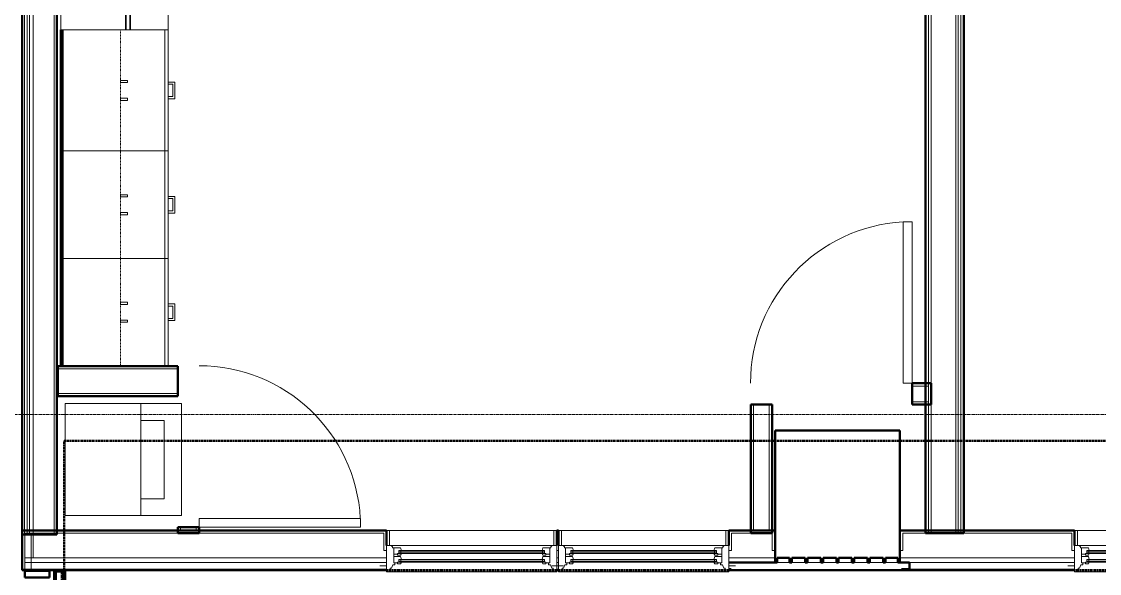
# Model space of a CAD drawing. Header units: inches. Extents: x -4218 to -1830, y 9767 to 12426.
# Drawn here: x -3410.4 to -3169.8, y 11246.7 to 11369.9 of the extents above; entities that cross this region are included whole.
import ezdxf

# ---------------------------------------------------------------- set-up
doc = ezdxf.new("R2010")
doc.units = ezdxf.units.IN
doc.header["$MEASUREMENT"] = 0
for name, pattern in [('Dash', [0.25, 0.125, -0.125]), ('Dash 1_16_', [0.125, 0.0625, -0.0625]), ('Grid Line 1_2_', [0.875, 0.5, -0.125, 0.125, -0.125])]:
    doc.linetypes.add(name, pattern=pattern)
for name, color, linetype, lineweight in [('0-1', 7, 'Continuous', 5), ('0-2', 252, 'Continuous', 9), ('A-DOOR-1', 10, 'Continuous', 9), ('A-DOOR-2', 50, 'Continuous', 20), ('A-FLOR-4', 192, 'Continuous', 9), ('A-GENM', 5, 'Continuous', 9), ('A-GENM-6', 5, 'Continuous', 50), ('A-GLAZ-1', 151, 'Continuous', 9), ('A-GLAZ-2', 151, 'Continuous', 20), ('A-GLAZ-3', 151, 'Continuous', 50), ('A-GLAZ-CWMG', 51, 'Continuous', 9), ('A-GLAZ-CWMG-1', 51, 'Continuous', 50), ('A-WALL', 113, 'Continuous', 13), ('A-WALL-1', 7, 'Continuous', 50), ('A-WALL-2', 250, 'Continuous', 13), ('A-WALL-3', 253, 'Continuous', 9), ('A-WALL-4', 252, 'Continuous', 9), ('A-WALL-7', 113, 'Continuous', 9), ('A-WALL-8', 113, 'Continuous', 50), ('C-PROP-LINE-1', 91, 'Dash 1_16_', 50), ('I-WALL-1', 7, 'Continuous', 50), ('P-SANR-FIXT-1', 10, 'Continuous', 9), ('Q-CASE-1', 253, 'Continuous', 9), ('Q-CASE-2', 252, 'Continuous', 9), ('Q-CASE-3', 10, 'Continuous', 9), ('Q-CASE-4', 10, 'Dash', 9), ('Q-CASE-5', 254, 'Continuous', 9), ('S-GRID-1', 1, 'Grid Line 1_2_', 9)]:
    doc.layers.add(name, color=color, linetype=linetype, lineweight=lineweight)

# ---------------------------------------------------------------- blocks, each defined once
blk = doc.blocks.new('SWING - SINGLE - FLUSH - 36_ x 80_ - OFFSET PIVOT DOOR AT MAGIC PAK AND WASHER_DRYER-3199414-BACKGROUND - 2ND FLOOR')
at = {"layer": 'A-DOOR-1'}
blk.add_arc((18, 2.37), 36.07, 93.1789, 180, dxfattribs=at)
at = {"layer": 'A-DOOR-2'}
for p, q in [((16, 2.37), (16, 38.39)), ((18, 38.39), (16, 38.39)), ((18, 2.37), (18, 38.39)), ((18, 2.37), (16, 2.37))]:
    blk.add_line(p, q, dxfattribs=at)
blk = doc.blocks.new('Stacked Washer and Dryer - 26_x25_ - Private-1352637-BACKGROUND - 2ND FLOOR')
at = {"layer": 'P-SANR-FIXT-1'}
for p, q in [((0, 12.5), (26, 12.5)), ((0, 12.5), (0, -12.5)), ((16.90625, 12.5), (16.90625, -12.5)), ((26, 12.5), (26, -12.5)), ((16.90625, 8.75), (22.09375, 8.75)), ((22.09375, 8.75), (22.09375, -8.75)), ((22.09375, -8.75), (16.90625, -8.75)), ((26, -12.5), (0, -12.5))]:
    blk.add_line(p, q, dxfattribs=at)
blk = doc.blocks.new('30quot_MicrowaveVent_11166 - 70cm miele oven-2322118-BACKGROUND - 2ND FLOOR')
at = {"layer": 'Q-CASE-3'}
for p, q in [((-14.2, -14.49), (-14.2, 0)), ((15.68, 0), (-14.2, 0)), ((15.68, 0), (15.68, -14.49)), ((15.68, -14.49), (-14.2, -14.49)), ((-14.2, -14.61), (15.68, -14.61)), ((-14.2, -15.39), (-14.2, -14.61)), ((-14.2, -15.6), (-14.2, -15.39)), ((-14.2, -15.39), (15.68, -15.39)), ((-14.2, -15.6), (15.68, -15.6)), ((7.69, -16.55), (7.69, -15.63)), ((7.69, -16.6), (8.88, -16.6)), ((8.88, -15.63), (8.88, -16.55)), ((15.68, -14.61), (15.68, -15.39)), ((15.68, -15.39), (15.68, -15.6))]:
    blk.add_line(p, q, dxfattribs=at)
blk = doc.blocks.new('Base Cabinet 3 Drawer 230 - Base Cabinet 3 Drawer 230 27_-V171-BACKGROUND - 2ND FLOOR')
at = {"layer": 'Q-CASE-1'}
for p, q in [((-12.76, -0.38), (-12.76, 0)), ((-12.76, 0), (14.24, 0)), ((-1.14, -24), (-0.64, -24)), ((2.61, -24), (2.11, -24))]:
    blk.add_line(p, q, dxfattribs=at)
at = {"layer": 'Q-CASE-2'}
for p, q in [((-12.76, -23.25), (-12.76, -0.38)), ((14.24, -14.49), (14.24, -14.61)), ((14.24, -15.6), (14.24, -23.25)), ((-12.76, -23.25), (-12.76, -24)), ((14.24, -23.25), (-12.76, -23.25)), ((-12.76, -24), (14.24, -24)), ((-1.14, -24), (-0.64, -24)), ((2.61, -24), (2.11, -24)), ((14.24, -24), (14.24, -23.25))]:
    blk.add_line(p, q, dxfattribs=at)
at = {"layer": 'Q-CASE-3'}
for p, q in [((-1.14, -24), (-1.14, -25.5)), ((-0.64, -25), (-0.64, -24)), ((2.11, -24), (2.11, -25)), ((2.61, -25.5), (2.61, -24)), ((-1.14, -25.5), (2.61, -25.5)), ((2.11, -25), (-0.64, -25))]:
    blk.add_line(p, q, dxfattribs=at)
at = {"layer": 'Q-CASE-5'}
for p, q in [((-1.14, -24), (-0.64, -24)), ((2.61, -24), (2.11, -24))]:
    blk.add_line(p, q, dxfattribs=at)
blk = doc.blocks.new('Base Cabinet 3 Drawer 230 - Base Cabinet 3 Drawer 230 24_-V172-BACKGROUND - 2ND FLOOR')
at = {"layer": 'Q-CASE-1'}
for p, q in [((-11.26, -0.38), (-11.26, 0)), ((-11.26, 0), (12.74, 0)), ((12.74, 0), (12.74, -0.38)), ((-1.14, -24), (-0.64, -24)), ((2.61, -24), (2.11, -24))]:
    blk.add_line(p, q, dxfattribs=at)
at = {"layer": 'Q-CASE-2'}
for p, q in [((-11.26, -23.25), (-11.26, -0.38)), ((12.74, -0.38), (12.74, -23.25)), ((-11.26, -23.25), (-11.26, -24)), ((12.74, -23.25), (-11.26, -23.25)), ((-11.26, -24), (12.74, -24)), ((-1.14, -24), (-0.64, -24)), ((2.61, -24), (2.11, -24)), ((12.74, -24), (12.74, -23.25))]:
    blk.add_line(p, q, dxfattribs=at)
at = {"layer": 'Q-CASE-3'}
for p, q in [((-1.14, -24), (-1.14, -25.5)), ((-0.64, -25), (-0.64, -24)), ((2.11, -24), (2.11, -25)), ((2.61, -25.5), (2.61, -24)), ((-1.14, -25.5), (2.61, -25.5)), ((2.11, -25), (-0.64, -25))]:
    blk.add_line(p, q, dxfattribs=at)
at = {"layer": 'Q-CASE-5'}
for p, q in [((-1.14, -24), (-0.64, -24)), ((2.61, -24), (2.11, -24))]:
    blk.add_line(p, q, dxfattribs=at)
blk = doc.blocks.new('Base Cabinet 3 Drawer 230 - Base Cabinet 3 Drawer 230 24_-V175-BACKGROUND - 2ND FLOOR')
at = {"layer": 'Q-CASE-1'}
for p, q in [((-0.64, 24), (-1.14, 24)), ((2.11, 24), (2.61, 24)), ((12.74, 24), (12.74, 23.25)), ((12.74, 0.38), (12.74, 23.25)), ((-11.26, 0.38), (-11.26, 0)), ((-11.26, 0), (12.74, 0))]:
    blk.add_line(p, q, dxfattribs=at)
at = {"layer": 'Q-CASE-2'}
for p, q in [((-11.26, 24), (12.74, 24)), ((-11.26, 23.25), (-11.26, 24)), ((12.74, 23.25), (-11.26, 23.25)), ((-11.26, 23.25), (-11.26, 0.38)), ((-0.64, 24), (-1.14, 24)), ((2.11, 24), (2.61, 24))]:
    blk.add_line(p, q, dxfattribs=at)
at = {"layer": 'Q-CASE-3'}
for p, q in [((2.61, 25.5), (-1.14, 25.5)), ((-1.14, 25.5), (-1.14, 24)), ((-0.64, 24), (-0.64, 25)), ((-0.64, 25), (2.11, 25)), ((2.11, 25), (2.11, 24)), ((2.61, 24), (2.61, 25.5))]:
    blk.add_line(p, q, dxfattribs=at)
at = {"layer": 'Q-CASE-5'}
for p, q in [((-0.64, 24), (-1.14, 24)), ((2.11, 24), (2.61, 24)), ((12.74, 0), (12.74, 0.38))]:
    blk.add_line(p, q, dxfattribs=at)
blk = doc.blocks.new('300 Series Wall Hung Cabinet_302 - 27_ X 24_-2766376-BACKGROUND - 2ND FLOOR')
at = {"layer": 'Q-CASE-3'}
for p, q in [((-1.76, 14.69), (-2.25, 14.69)), ((-2.25, 14.69), (-2.25, 13.19)), ((-1.76, 13.19), (-1.76, 14.69)), ((2.24, 14.69), (1.75, 14.69)), ((1.75, 14.69), (1.75, 13.19)), ((2.24, 13.19), (2.24, 14.69)), ((-1.76, 13.19), (-2.25, 13.19)), ((2.24, 13.19), (1.75, 13.19))]:
    blk.add_line(p, q, dxfattribs=at)
at = {"layer": 'Q-CASE-4'}
for p, q in [((-13.5, 0.19), (-13.5, 13.19)), ((-13.5, 13.19), (13.5, 13.19)), ((13.5, 13.19), (13.5, 0.19)), ((13.5, 0.19), (-13.5, 0.19))]:
    blk.add_line(p, q, dxfattribs=at)
blk = doc.blocks.new('300 Series Wall Hung Cabinet_302 - 24_ X 24_-2588623-BACKGROUND - 2ND FLOOR')
at = {"layer": 'Q-CASE-3'}
for p, q in [((-2.25, -13.19), (-1.76, -13.19)), ((-2.25, -13.19), (-2.25, -14.69)), ((-1.76, -14.69), (-1.76, -13.19)), ((1.75, -13.19), (2.24, -13.19)), ((1.75, -13.19), (1.75, -14.69)), ((2.24, -14.69), (2.24, -13.19)), ((-2.25, -14.69), (-1.76, -14.69)), ((1.75, -14.69), (2.24, -14.69))]:
    blk.add_line(p, q, dxfattribs=at)
at = {"layer": 'Q-CASE-4'}
for p, q in [((12, -0.19), (-12, -0.19)), ((-12, -0.19), (-12, -13.19)), ((12, -13.19), (12, -0.19)), ((-12, -13.19), (12, -13.19))]:
    blk.add_line(p, q, dxfattribs=at)
blk = doc.blocks.new('300 Series Wall Hung Cabinet_302 - 24_ X 24_-2590484-BACKGROUND - 2ND FLOOR')
at = {"layer": 'Q-CASE-3'}
for p, q in [((-1.76, 14.69), (-2.25, 14.69)), ((-2.25, 14.69), (-2.25, 13.19)), ((-1.76, 13.19), (-1.76, 14.69)), ((2.24, 14.69), (1.75, 14.69)), ((1.75, 14.69), (1.75, 13.19)), ((2.24, 13.19), (2.24, 14.69)), ((-1.76, 13.19), (-2.25, 13.19)), ((2.24, 13.19), (1.75, 13.19))]:
    blk.add_line(p, q, dxfattribs=at)
at = {"layer": 'Q-CASE-4'}
for p, q in [((-12, 0.19), (-12, 13.19)), ((-12, 13.19), (12, 13.19)), ((12, 13.19), (12, 0.19)), ((12, 0.19), (-12, 0.19))]:
    blk.add_line(p, q, dxfattribs=at)
blk = doc.blocks.new('CTR - 1st Phase - Unit Layouts_rvt-1-BACKGROUND - 2ND FLOOR')
at = {"layer": 'A-WALL-1'}
for p, q in [((-3401.67, 11367.98), (-3401.67, 11292.98)), ((-3401.3, 11292.98), (-3401.3, 11367.98)), ((-3375.55, 11292.98), (-3402.3, 11292.98)), ((-3402.3, 11292.98), (-3402.3, 11286.23)), ((-3401.67, 11292.98), (-3401.3, 11292.98)), ((-3375.55, 11286.23), (-3375.55, 11292.98)), ((-3207.32, 11289.14), (-3211.6, 11289.14)), ((-3211.6, 11289.14), (-3211.6, 11284.39)), ((-3207.32, 11288.51), (-3207.32, 11289.14)), ((-3207.32, 11285.01), (-3207.32, 11288.51)), ((-3402.3, 11286.23), (-3375.55, 11286.23)), ((-3207.32, 11284.39), (-3207.32, 11285.01)), ((-3242.85, 11284.39), (-3247.6, 11284.39)), ((-3247.6, 11284.39), (-3247.6, 11255.64)), ((-3242.85, 11255.64), (-3242.85, 11284.39)), ((-3211.6, 11284.39), (-3207.32, 11284.39)), ((-3370.8, 11256.98), (-3375.55, 11256.98)), ((-3375.55, 11256.98), (-3375.55, 11255.64)), ((-3370.8, 11255.64), (-3370.8, 11256.98)), ((-3375.55, 11255.64), (-3374.92, 11255.64)), ((-3374.92, 11255.64), (-3371.42, 11255.64)), ((-3371.42, 11255.64), (-3370.8, 11255.64)), ((-3247.6, 11255.64), (-3246.97, 11255.64)), ((-3246.97, 11255.64), (-3243.47, 11255.64)), ((-3243.47, 11255.64), (-3242.85, 11255.64))]:
    blk.add_line(p, q, dxfattribs=at)
at = {"layer": 'A-WALL-2'}
for p, q in [((-3402.3, 11292.36), (-3375.55, 11292.36)), ((-3207.95, 11288.51), (-3211.6, 11288.51)), ((-3207.95, 11285.01), (-3207.95, 11288.51)), ((-3402.3, 11286.86), (-3375.55, 11286.86)), ((-3207.95, 11285.01), (-3211.6, 11285.01)), ((-3246.97, 11284.39), (-3246.97, 11256.27)), ((-3243.47, 11284.39), (-3243.47, 11256.27)), ((-3374.92, 11256.98), (-3374.92, 11256.27)), ((-3374.92, 11256.27), (-3371.42, 11256.27)), ((-3371.42, 11256.98), (-3371.42, 11256.27)), ((-3246.97, 11256.27), (-3243.47, 11256.27))]:
    blk.add_line(p, q, dxfattribs=at)
at = {"layer": 'A-WALL-3'}
blk.add_line((-3401.3, 11292.98), (-3401.67, 11292.98), dxfattribs=at)
at = {"layer": 'A-WALL-4'}
for p, q in [((-3401.67, 11367.98), (-3401.67, 11292.98)), ((-3401.3, 11292.98), (-3401.3, 11367.98))]:
    blk.add_line(p, q, dxfattribs=at)
at = {"layer": 'A-WALL-7'}
for p, q in [((-3377.67, 11292.98), (-3377.67, 11423.24)), ((-3377.67, 11423.24), (-3377.67, 11292.98)), ((-3401.67, 11367.98), (-3401.67, 11292.98)), ((-3401.67, 11292.98), (-3401.67, 11367.98)), ((-3401.67, 11292.98), (-3401.3, 11292.98)), ((-3401.3, 11292.98), (-3401.67, 11292.98)), ((-3401.3, 11292.98), (-3377.67, 11292.98)), ((-3377.67, 11292.98), (-3401.3, 11292.98))]:
    blk.add_line(p, q, dxfattribs=at)
at = {"layer": '0-2'}
for name, p, rotation in [('30quot_MicrowaveVent_11166 - 70cm miele oven-2322118-BACKGROUND - 2ND FLOOR', (-3401.67, 11382.18), 90.00000000000742), ('Base Cabinet 3 Drawer 230 - Base Cabinet 3 Drawer 230 27_-V171-BACKGROUND - 2ND FLOOR', (-3401.67, 11353.74), 89.99999999996197), ('300 Series Wall Hung Cabinet_302 - 27_ X 24_-2766376-BACKGROUND - 2ND FLOOR', (-3401.49, 11354.48), 270.0000000000061), ('Base Cabinet 3 Drawer 230 - Base Cabinet 3 Drawer 230 24_-V172-BACKGROUND - 2ND FLOOR', (-3401.67, 11328.24), 89.99999999996197), ('300 Series Wall Hung Cabinet_302 - 24_ X 24_-2588623-BACKGROUND - 2ND FLOOR', (-3401.49, 11328.98), 90.00000000000617), ('Base Cabinet 3 Drawer 230 - Base Cabinet 3 Drawer 230 24_-V175-BACKGROUND - 2ND FLOOR', (-3401.67, 11305.72), 270.0000000000516), ('300 Series Wall Hung Cabinet_302 - 24_ X 24_-2590484-BACKGROUND - 2ND FLOOR', (-3401.49, 11304.98), 270.0000000000061), ('SWING - SINGLE - FLUSH - 36_ x 80_ - OFFSET PIVOT DOOR AT MAGIC PAK AND WASHER_DRYER-3199414-BACKGROUND - 2ND FLOOR', (-3373.17, 11274.98), 269.9999999999608)]:
    blk.add_blockref(name, p, dxfattribs=dict(at, rotation=rotation))
for name, p in [('SWING - SINGLE - FLUSH - 36_ x 80_ - OFFSET PIVOT DOOR AT MAGIC PAK AND WASHER_DRYER-3199414-BACKGROUND - 2ND FLOOR', (-3229.6, 11286.76)), ('Stacked Washer and Dryer - 26_x25_ - Private-1352637-BACKGROUND - 2ND FLOOR', (-3400.71, 11272.08))]:
    blk.add_blockref(name, p, dxfattribs=at)
blk = doc.blocks.new('CTR - 1st Phase - Common Walls_rvt-1-BACKGROUND - 2ND FLOOR')
at = {"layer": 'A-WALL-2'}
for p, q in [((-3409.8, 11647.86), (-3409.8, 11255.36)), ((-3409.17, 11647.24), (-3409.17, 11255.36)), ((-3408.67, 11646.74), (-3408.67, 11255.36)), ((-3403.17, 11641.24), (-3403.17, 11255.36)), ((-3207.95, 11255.64), (-3207.95, 11622.61)), ((-3207.32, 11255.64), (-3207.32, 11622.61)), ((-3201.82, 11255.64), (-3201.82, 11622.61)), ((-3201.32, 11255.64), (-3201.32, 11622.61)), ((-3200.7, 11255.64), (-3200.7, 11622.61))]:
    blk.add_line(p, q, dxfattribs=at)
at = {"layer": 'I-WALL-1'}
for p, q in [((-3410.3, 11648.36), (-3410.3, 11255.36)), ((-3402.55, 11255.36), (-3402.55, 11640.61)), ((-3208.57, 11622.61), (-3208.57, 11255.64)), ((-3200.07, 11255.64), (-3200.07, 11520.49)), ((-3410.3, 11255.36), (-3402.55, 11255.36)), ((-3208.57, 11255.64), (-3200.07, 11255.64))]:
    blk.add_line(p, q, dxfattribs=at)
blk = doc.blocks.new('Window-Double_Hung-Andersen-400_Series-Tilt_Wash - DOUBLE HUNG - REVERSE COTTAGE - 2ND FLOOR-2888385-BACKGROUND - 2ND FLOOR')
at = {"layer": 'A-GLAZ-1'}
for p, q in [((-16.29, 2.5), (-15.7, 2.5)), ((-15.82, 2.5), (-15.82, 2.12)), ((-15.7, 2.62), (15.7, 2.62)), ((-15.7, 2.5), (15.7, 2.5)), ((16.29, 2.5), (15.7, 2.5)), ((15.82, 2.5), (15.82, 2.12)), ((-16.29, 2.12), (-15.7, 2.12)), ((-16.29, 0.56), (-15.7, 0.56)), ((-16.29, 0.19), (-15.7, 0.19)), ((-15.82, 0.56), (-15.82, 0.19)), ((-15.7, 2.12), (15.7, 2.12)), ((-15.7, 2), (15.7, 2)), ((-15.7, 0.69), (15.7, 0.69)), ((-15.7, 0.56), (15.7, 0.56)), ((-15.7, 0.19), (15.7, 0.19)), ((-15.7, 0.06), (15.7, 0.06)), ((16.29, 2.12), (15.7, 2.12)), ((16.29, 0.56), (15.7, 0.56)), ((16.29, 0.19), (15.7, 0.19)), ((15.82, 0.56), (15.82, 0.19)), ((18.95, -1.06), (-18.95, -1.06)), ((-18.95, -1.06), (-18.95, -4.44)), ((-18.32, -1.06), (-18.32, -4.44)), ((18.32, -1.06), (18.32, -4.44)), ((18.95, -4.44), (18.95, -1.06)), ((-19.01, -3.94), (-19.01, -2.44)), ((-19.01, -2.44), (-18.95, -2.44)), ((-18.95, -3.94), (-19.01, -3.94)), ((-18.95, -4.44), (18.95, -4.44)), ((18.95, -2.44), (19.01, -2.44)), ((19.01, -3.94), (18.95, -3.94)), ((19.01, -2.44), (19.01, -3.94))]:
    blk.add_line(p, q, dxfattribs=at)
at = {"layer": 'A-GLAZ-2'}
for p, q in [((-19.01, 3.44), (-20.51, 3.44)), ((19.01, 4.81), (-19.01, 4.81)), ((-19.01, 4.81), (-19.01, -1.06)), ((-18.2, 4.81), (-18.2, 4)), ((-18.2, 4), (-17.92, 4)), ((-17.92, 4), (-17.61, 3.19)), ((-17.61, 3.19), (-17.14, 3.19)), ((-17.42, 2.75), (-16.57, 2.75)), ((-17.42, 2.75), (-17.42, -0.56)), ((-17.14, 3.19), (-17.14, 2.75)), ((-15.86, 2.97), (-16.57, 2.97)), ((-16.57, 2.62), (-16.57, 2.97)), ((-15.7, 2.62), (-16.57, 2.62)), ((-16.29, 2.62), (-16.29, 2)), ((-15.86, 2.97), (-15.7, 2.62)), ((15.86, 2.97), (15.7, 2.62)), ((15.7, 2.62), (16.57, 2.62)), ((15.86, 2.97), (16.57, 2.97)), ((16.29, 2.62), (16.29, 2)), ((16.57, 2.62), (16.57, 2.97)), ((17.42, 2.75), (16.57, 2.75)), ((17.14, 3.19), (17.14, 2.75)), ((17.61, 3.19), (17.14, 3.19)), ((17.42, 2.75), (17.42, -0.56)), ((17.92, 4), (17.61, 3.19)), ((18.2, 4), (17.92, 4)), ((18.2, 4.81), (18.2, 4)), ((19.01, -1.06), (19.01, 4.81)), ((19.01, 3.44), (20.51, 3.44)), ((-17.42, 1.37), (-15.86, 1.37)), ((-17.42, 0.81), (-16.57, 0.81)), ((-15.86, 1.03), (-16.57, 1.03)), ((-16.57, 0.69), (-16.57, 1.03)), ((-15.7, 0.69), (-16.57, 0.69)), ((-15.7, 2), (-16.29, 2)), ((-16.29, 0.69), (-16.29, 0.06)), ((-15.7, 0.06), (-16.29, 0.06)), ((-15.86, 1.37), (-15.7, 2)), ((-15.86, 1.03), (-15.7, 0.69)), ((-15.86, -0.56), (-15.7, 0.06)), ((15.7, 2), (16.29, 2)), ((15.86, 1.37), (15.7, 2)), ((15.86, 1.03), (15.7, 0.69)), ((15.7, 0.69), (16.57, 0.69)), ((15.7, 0.06), (16.29, 0.06)), ((15.86, -0.56), (15.7, 0.06)), ((17.42, 1.37), (15.86, 1.37)), ((15.86, 1.03), (16.57, 1.03)), ((16.29, 0.69), (16.29, 0.06)), ((16.57, 0.69), (16.57, 1.03)), ((17.42, 0.81), (16.57, 0.81)), ((-19.01, -1.06), (19.01, -1.06)), ((-17.67, -0.78), (-18, -1.06)), ((-17.67, -0.78), (-17.67, -0.56)), ((-17.67, -0.56), (-15.86, -0.56)), ((17.67, -0.56), (15.86, -0.56)), ((17.67, -0.78), (17.67, -0.56)), ((17.67, -0.78), (18, -1.06))]:
    blk.add_line(p, q, dxfattribs=at)
blk = doc.blocks.new('Window-Double_Hung-Andersen-400_Series-Tilt_Wash - DOUBLE HUNG - REVERSE COTTAGE - 2ND FLOOR-2888466-BACKGROUND - 2ND FLOOR')
at = {"layer": 'A-GLAZ-1'}
for p, q in [((-19.01, 2.44), (-19.01, 3.94)), ((-19.01, 3.94), (-18.95, 3.94)), ((-18.95, 2.44), (-19.01, 2.44)), ((-18.95, 4.44), (18.95, 4.44)), ((-18.95, 1.06), (-18.95, 4.44)), ((-18.32, 1.06), (-18.32, 4.44)), ((18.32, 1.06), (18.32, 4.44)), ((18.95, 4.44), (18.95, 1.06)), ((18.95, 3.94), (19.01, 3.94)), ((19.01, 2.44), (18.95, 2.44)), ((19.01, 3.94), (19.01, 2.44)), ((18.95, 1.06), (-18.95, 1.06)), ((-16.29, -0.19), (-15.7, -0.19)), ((-16.29, -0.56), (-15.7, -0.56)), ((-16.29, -2.13), (-15.7, -2.13)), ((-15.82, -0.56), (-15.82, -0.19)), ((-15.82, -2.5), (-15.82, -2.13)), ((-15.7, -0.06), (15.7, -0.06)), ((-15.7, -0.19), (15.7, -0.19)), ((-15.7, -0.56), (15.7, -0.56)), ((-15.7, -0.69), (15.7, -0.69)), ((-15.7, -2), (15.7, -2)), ((-15.7, -2.13), (15.7, -2.13)), ((16.29, -0.19), (15.7, -0.19)), ((16.29, -0.56), (15.7, -0.56)), ((16.29, -2.13), (15.7, -2.13)), ((15.82, -0.56), (15.82, -0.19)), ((15.82, -2.5), (15.82, -2.13)), ((-16.29, -2.5), (-15.7, -2.5)), ((-15.7, -2.5), (15.7, -2.5)), ((-15.7, -2.63), (15.7, -2.63)), ((16.29, -2.5), (15.7, -2.5))]:
    blk.add_line(p, q, dxfattribs=at)
at = {"layer": 'A-GLAZ-2'}
for p, q in [((-19.01, 1.06), (19.01, 1.06)), ((-19.01, -4.81), (-19.01, 1.06)), ((-17.67, 0.78), (-18, 1.06)), ((-17.67, 0.78), (-17.67, 0.56)), ((-17.67, 0.56), (-15.86, 0.56)), ((-17.42, -2.75), (-17.42, 0.56)), ((-15.86, 0.56), (-15.7, -0.06)), ((15.86, 0.56), (15.7, -0.06)), ((17.67, 0.56), (15.86, 0.56)), ((17.42, -2.75), (17.42, 0.56)), ((17.67, 0.78), (18, 1.06)), ((17.67, 0.78), (17.67, 0.56)), ((19.01, 1.06), (19.01, -4.81)), ((-17.42, -0.81), (-16.57, -0.81)), ((-17.42, -1.38), (-15.86, -1.38)), ((-16.57, -0.69), (-16.57, -1.03)), ((-15.7, -0.69), (-16.57, -0.69)), ((-15.86, -1.03), (-16.57, -1.03)), ((-16.29, -0.69), (-16.29, -0.06)), ((-15.7, -0.06), (-16.29, -0.06)), ((-16.29, -2.63), (-16.29, -2)), ((-15.7, -2), (-16.29, -2)), ((-15.86, -1.03), (-15.7, -0.69)), ((-15.86, -1.38), (-15.7, -2)), ((15.7, -0.06), (16.29, -0.06)), ((15.86, -1.03), (15.7, -0.69)), ((15.7, -0.69), (16.57, -0.69)), ((15.86, -1.38), (15.7, -2)), ((15.7, -2), (16.29, -2)), ((15.86, -1.03), (16.57, -1.03)), ((17.42, -1.38), (15.86, -1.38)), ((16.29, -0.69), (16.29, -0.06)), ((16.29, -2.63), (16.29, -2)), ((16.57, -0.69), (16.57, -1.03)), ((17.42, -0.81), (16.57, -0.81)), ((-19.01, -3.44), (-20.51, -3.44)), ((19.01, -4.81), (-19.01, -4.81)), ((-18.2, -4), (-17.92, -4)), ((-18.2, -4.81), (-18.2, -4)), ((-17.92, -4), (-17.61, -3.19)), ((-17.61, -3.19), (-17.14, -3.19)), ((-17.42, -2.75), (-16.57, -2.75)), ((-17.14, -3.19), (-17.14, -2.75)), ((-16.57, -2.63), (-16.57, -2.97)), ((-15.7, -2.63), (-16.57, -2.63)), ((-15.86, -2.97), (-16.57, -2.97)), ((-15.86, -2.97), (-15.7, -2.63)), ((15.86, -2.97), (15.7, -2.63)), ((15.7, -2.63), (16.57, -2.63)), ((15.86, -2.97), (16.57, -2.97)), ((16.57, -2.63), (16.57, -2.97)), ((17.42, -2.75), (16.57, -2.75)), ((17.14, -3.19), (17.14, -2.75)), ((17.61, -3.19), (17.14, -3.19)), ((17.92, -4), (17.61, -3.19)), ((18.2, -4), (17.92, -4)), ((18.2, -4.81), (18.2, -4)), ((19.01, -3.44), (20.51, -3.44))]:
    blk.add_line(p, q, dxfattribs=at)
blk = doc.blocks.new('Rectangular Mullion - Profile_Polycarbonate_Upper and left-2704980-BACKGROUND - 2ND FLOOR')
at = {"layer": 'A-GLAZ-CWMG-1'}
for p, q in [((-2.75, 1.29), (0, 1.29)), ((-2.75, 0.79), (-2.75, 1.29)), ((-2.5, 0.79), (-2.75, 0.79)), ((-0.06, 1.22), (-2.69, 1.22)), ((-2.69, 1.22), (-2.69, 0.85)), ((-2.69, 0.85), (-2.5, 0.85)), ((-2.5, 0.85), (-2.5, 0.79)), ((-0.06, -1.15), (-0.06, 1.22)), ((0, 1.29), (0, -1.21)), ((-2.75, -1.21), (-2.75, -0.79)), ((-2.75, -0.79), (-2.5, -0.79)), ((0, -1.21), (-2.75, -1.21)), ((-2.5, -0.85), (-2.69, -0.85)), ((-2.69, -0.85), (-2.69, -1.15)), ((-2.69, -1.15), (-0.06, -1.15)), ((-2.5, -0.79), (-2.5, -0.85))]:
    blk.add_line(p, q, dxfattribs=at)
blk = doc.blocks.new('V-Series_EWC4_SPVU_RFA_2015 - 2ND AND 3RD FLOOR-2226480-BACKGROUND - 2ND FLOOR')
at = {"layer": 'A-GENM'}
for p, q in [((-3858.97, 11732.03), (-3858.97, 11734.83)), ((-3858.97, 11728.55), (-3858.97, 11731.53)), ((-3858.97, 11725.06), (-3858.97, 11728.05)), ((-3858.97, 11721.58), (-3858.97, 11724.56)), ((-3858.97, 11718.09), (-3858.97, 11721.08)), ((-3858.97, 11714.61), (-3858.97, 11717.59)), ((-3858.97, 11711.12), (-3858.97, 11714.11)), ((-3858.97, 11707.83), (-3858.97, 11710.62))]:
    blk.add_line(p, q, dxfattribs=at)
at = {"layer": 'A-GENM-6'}
for p, q in [((-3829.54, 11735.26), (-3858.97, 11735.26)), ((-3858.97, 11735.26), (-3858.97, 11734.83)), ((-3858.97, 11734.83), (-3857.97, 11734.83)), ((-3857.97, 11734.83), (-3857.97, 11732.03)), ((-3829.54, 11707.39), (-3829.54, 11735.26)), ((-3857.97, 11732.03), (-3858.97, 11732.03)), ((-3858.97, 11732.03), (-3858.97, 11731.53)), ((-3858.97, 11731.53), (-3857.97, 11731.53)), ((-3857.97, 11731.53), (-3857.97, 11728.55)), ((-3857.97, 11728.55), (-3858.97, 11728.55)), ((-3858.97, 11728.55), (-3858.97, 11728.05)), ((-3858.97, 11728.05), (-3857.97, 11728.05)), ((-3857.97, 11728.05), (-3857.97, 11725.06)), ((-3857.97, 11725.06), (-3858.97, 11725.06)), ((-3858.97, 11725.06), (-3858.97, 11724.56)), ((-3858.97, 11724.56), (-3857.97, 11724.56)), ((-3857.97, 11724.56), (-3857.97, 11721.58)), ((-3857.97, 11721.58), (-3858.97, 11721.58)), ((-3858.97, 11721.58), (-3858.97, 11721.08)), ((-3858.97, 11721.08), (-3857.97, 11721.08)), ((-3857.97, 11721.08), (-3857.97, 11718.09)), ((-3857.97, 11718.09), (-3858.97, 11718.09)), ((-3858.97, 11718.09), (-3858.97, 11717.59)), ((-3858.97, 11717.59), (-3857.97, 11717.59)), ((-3857.97, 11717.59), (-3857.97, 11714.61)), ((-3857.97, 11714.61), (-3858.97, 11714.61)), ((-3858.97, 11714.61), (-3858.97, 11714.11)), ((-3858.97, 11714.11), (-3857.97, 11714.11)), ((-3857.97, 11714.11), (-3857.97, 11711.12)), ((-3857.97, 11711.12), (-3858.97, 11711.12)), ((-3858.97, 11711.12), (-3858.97, 11710.62)), ((-3858.97, 11710.62), (-3857.97, 11710.62)), ((-3857.97, 11710.62), (-3857.97, 11707.83)), ((-3857.97, 11707.83), (-3858.97, 11707.83)), ((-3858.97, 11707.83), (-3858.97, 11707.39)), ((-3858.97, 11707.39), (-3829.54, 11707.39))]:
    blk.add_line(p, q, dxfattribs=at)
blk = doc.blocks.new('Rectangular Mullion - Stud - Vertical-2745650-BACKGROUND - 2ND FLOOR')
at = {"layer": 'A-GLAZ-CWMG-1'}
for p, q in [((-1.5, 2.75), (-1.5, -2.75)), ((0, 2.75), (-1.5, 2.75)), ((0, -2.75), (0, 2.75)), ((-1.5, -2.75), (0, -2.75))]:
    blk.add_line(p, q, dxfattribs=at)
blk = doc.blocks.new('Perforated Panel at Magic-Pak - hvac panel - 2nd floor 2-2702972-BACKGROUND - 2ND FLOOR')
at = {"layer": 'A-GLAZ-3'}
for p, q in [((-19.01, -4.38), (19.01, -4.38)), ((-19.01, -4.44), (-19.01, -4.38)), ((19.01, -4.44), (-19.01, -4.44)), ((19.01, -4.38), (19.01, -4.44))]:
    blk.add_line(p, q, dxfattribs=at)
blk = doc.blocks.new('Family - ___-2835860-BACKGROUND - 2ND FLOOR')
at = {"layer": 'C-PROP-LINE-1'}
for p, q in [((-2067.55, 11247.39), (-3401.42, 11247.39)), ((-3401.42, 11247.39), (-3401.42, 10851.39))]:
    blk.add_line(p, q, dxfattribs=at)
blk = doc.blocks.new('Family - ___-2835903-BACKGROUND - 2ND FLOOR')
at = {"layer": 'C-PROP-LINE-1'}
for p, q in [((-2096.45, 11276.29), (-3400.92, 11276.29)), ((-3400.92, 11276.29), (-3400.92, 10822.49))]:
    blk.add_line(p, q, dxfattribs=at)
blk = doc.blocks.new('Family - ___-2835932-BACKGROUND - 2ND FLOOR')
at = {"layer": 'C-PROP-LINE-1'}
for p, q in [((-2067.55, 11247.39), (-3401.42, 11247.39)), ((-3401.42, 11247.39), (-3401.42, 10851.39))]:
    blk.add_line(p, q, dxfattribs=at)

msp = doc.modelspace()

# ---------------------------------------------------------------- linework, layer by layer
at = {"layer": 'A-FLOR-4'}
for p, q in [((-3408.67, 11256.26), (-3408.67, 11546.99)), ((-3407.86, 11542.99), (-3407.86, 11256.26)), ((-3408.67, 11255.64), (-3408.67, 11256.25)), ((-3407.86, 11256.25), (-3407.86, 11250.18)), ((-3408.3, 11250.17), (-3408.3, 11255.64)), ((-3408.3, 11249.14), (-3408.3, 11250.12)), ((-3408.3, 11247.64), (-3408.3, 11249.11)), ((-3408.3, 11247.29), (-3408.3, 11247.64))]:
    msp.add_line(p, q, dxfattribs=at)
at = {"layer": 'A-WALL'}
for p, q in [((-3409.67, 11255.64), (-3409.67, 11247.64)), ((-3329.56, 11255.64), (-3409.67, 11255.64)), ((-3329.56, 11251.83), (-3329.56, 11255.64)), ((-3251.89, 11255.64), (-3251.89, 11251.83)), ((-3242.81, 11255.64), (-3251.89, 11255.64)), ((-3242.81, 11251.83), (-3242.81, 11255.64)), ((-3213.69, 11255.64), (-3213.69, 11251.83)), ((-3175.96, 11255.64), (-3213.69, 11255.64)), ((-3175.96, 11251.83), (-3175.96, 11255.64)), ((-3329.56, 11251.83), (-3328.94, 11251.83)), ((-3290.91, 11251.83), (-3290.54, 11251.83)), ((-3252.51, 11251.83), (-3251.89, 11251.83)), ((-3242.81, 11251.83), (-3242.19, 11251.83)), ((-3214.31, 11251.83), (-3213.69, 11251.83)), ((-3175.96, 11251.83), (-3175.34, 11251.83)), ((-3409.67, 11250.14), (-3328.94, 11250.14)), ((-3409.67, 11249.14), (-3328.94, 11249.14)), ((-3290.91, 11250.14), (-3290.54, 11250.14)), ((-3290.91, 11249.14), (-3290.54, 11249.14)), ((-3252.51, 11250.14), (-3242.19, 11250.14)), ((-3214.31, 11250.14), (-3175.34, 11250.14)), ((-3212.17, 11249.14), (-3175.34, 11249.14)), ((-3328.94, 11247.64), (-3410.3, 11247.64)), ((-3290.91, 11247.64), (-3290.54, 11247.64)), ((-3212.17, 11247.64), (-3175.34, 11247.64))]:
    msp.add_line(p, q, dxfattribs=at)
at = {"layer": 'A-WALL-8'}
for p, q in [((-3328.94, 11256.26), (-3410.3, 11256.26)), ((-3410.3, 11256.26), (-3410.3, 11247.39)), ((-3328.94, 11252.89), (-3328.94, 11256.26)), ((-3290.54, 11256.26), (-3290.91, 11256.26)), ((-3290.91, 11256.26), (-3290.91, 11252.89)), ((-3290.54, 11252.89), (-3290.54, 11256.26)), ((-3242.19, 11256.26), (-3252.51, 11256.26)), ((-3252.51, 11256.26), (-3252.51, 11252.89)), ((-3242.19, 11249.14), (-3242.19, 11256.26)), ((-3175.34, 11256.26), (-3214.31, 11256.26)), ((-3214.31, 11256.26), (-3214.31, 11249.14)), ((-3175.34, 11252.89), (-3175.34, 11256.26)), ((-3252.51, 11249.14), (-3242.19, 11249.14)), ((-3214.31, 11249.14), (-3212.17, 11249.14)), ((-3212.17, 11249.14), (-3212.17, 11247.64)), ((-3410.3, 11247.39), (-3328.94, 11247.39)), ((-3401.17, 11247.13), (-3402.75, 11247.13)), ((-3402.75, 11247.13), (-3402.75, 11107.24)), ((-3401.17, 11107.24), (-3401.17, 11247.13)), ((-3290.91, 11247.39), (-3290.54, 11247.39)), ((-3251.95, 11247.64), (-3252.51, 11247.64)), ((-3252.51, 11247.39), (-3251.95, 11247.39)), ((-3251.95, 11247.39), (-3251.95, 11247.64)), ((-3212.17, 11247.64), (-3213.92, 11247.64)), ((-3213.92, 11247.64), (-3213.92, 11247.39)), ((-3213.92, 11247.39), (-3175.34, 11247.39))]:
    msp.add_line(p, q, dxfattribs=at)
at = {"layer": 'S-GRID-1'}
msp.add_line((-1830.2, 11282.19), (-4168.71, 11282.19), dxfattribs=at)

# ---------------------------------------------------------------- block references
at = {"layer": '0-1'}
for name in ['CTR - 1st Phase - Unit Layouts_rvt-1-BACKGROUND - 2ND FLOOR', 'CTR - 1st Phase - Common Walls_rvt-1-BACKGROUND - 2ND FLOOR']:
    msp.add_blockref(name, (0, 0), dxfattribs=at)
at = {"layer": 'A-GENM', "rotation": 89.99999999999993}
msp.add_blockref('V-Series_EWC4_SPVU_RFA_2015 - 2ND AND 3RD FLOOR-2226480-BACKGROUND - 2ND FLOOR', (8493.08, 15108.11), dxfattribs=at)
at = {"layer": 'A-GLAZ-1'}
for name, p in [('Window-Double_Hung-Andersen-400_Series-Tilt_Wash - DOUBLE HUNG - REVERSE COTTAGE - 2ND FLOOR-2888466-BACKGROUND - 2ND FLOOR', (-3309.92, 11251.83)), ('Window-Double_Hung-Andersen-400_Series-Tilt_Wash - DOUBLE HUNG - REVERSE COTTAGE - 2ND FLOOR-2888466-BACKGROUND - 2ND FLOOR', (-3156.32, 11251.83)), ('Perforated Panel at Magic-Pak - hvac panel - 2nd floor 2-2702972-BACKGROUND - 2ND FLOOR', (-3232.94, 11251.83))]:
    msp.add_blockref(name, p, dxfattribs=at)
at = {"layer": 'A-GLAZ-1', "rotation": 180}
msp.add_blockref('Window-Double_Hung-Andersen-400_Series-Tilt_Wash - DOUBLE HUNG - REVERSE COTTAGE - 2ND FLOOR-2888385-BACKGROUND - 2ND FLOOR', (-3271.52, 11251.83), dxfattribs=at)
at = {"layer": 'A-GLAZ-CWMG', "rotation": 90.00000000000892}
msp.add_blockref('Rectangular Mullion - Stud - Vertical-2745650-BACKGROUND - 2ND FLOOR', (-3406.92, 11247.29), dxfattribs=at)
at = {"layer": 'A-GLAZ-CWMG', "extrusion": (0, 0, -1), "rotation": 90}
msp.add_blockref('Rectangular Mullion - Profile_Polycarbonate_Upper and left-2704980-BACKGROUND - 2ND FLOOR', (3401.96, 11247.19), dxfattribs=at)
at = {"layer": 'C-PROP-LINE-1'}
for name in ['Family - ___-2835860-BACKGROUND - 2ND FLOOR', 'Family - ___-2835932-BACKGROUND - 2ND FLOOR', 'Family - ___-2835903-BACKGROUND - 2ND FLOOR']:
    msp.add_blockref(name, (0, 0), dxfattribs=at)

doc.saveas('drawing.dxf')
